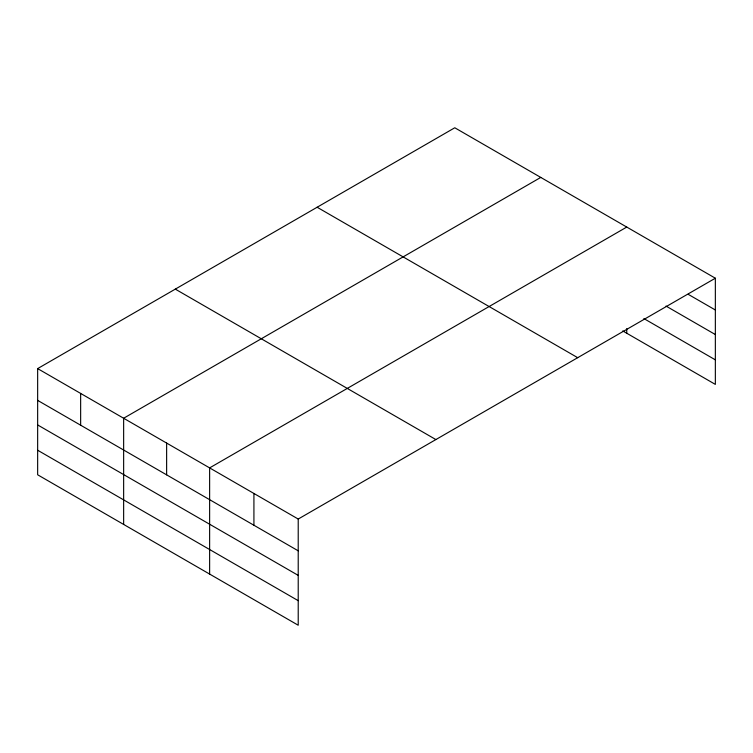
<?xml version="1.0" encoding="UTF-8"?>
<svg xmlns="http://www.w3.org/2000/svg" width="753" height="753" viewBox="0 0 753 753"><rect width="100%" height="100%" fill="white"/><g stroke="black" fill="none" stroke-linecap="round" stroke-linejoin="round"><path stroke-width="1.13" d="M715.35 278.215L454.784 127.775L37.65 368.603L37.65 474.785L298.216 625.225L298.216 519.043L715.35 278.215L715.35 384.397L622.759 330.944M540.767 177.416L123.643 418.244L123.643 524.436M626.76 227.067L209.626 467.895L209.626 574.078M688.167 294.301L715.35 309.991M666.019 306.066L715.35 334.548M643.871 318.575L715.35 359.849M317.126 207.244L577.702 357.684M175.298 289.124L435.874 439.564M37.65 368.603L298.216 519.043M37.65 400.38L298.216 550.82M37.65 424.937L298.216 575.377M37.65 450.238L298.216 600.668M626.76 328.572L626.76 333.25M253.921 493.469L253.921 525.246M166.629 443.065L166.629 474.851M80.646 393.424L80.646 425.2"/></g></svg>
